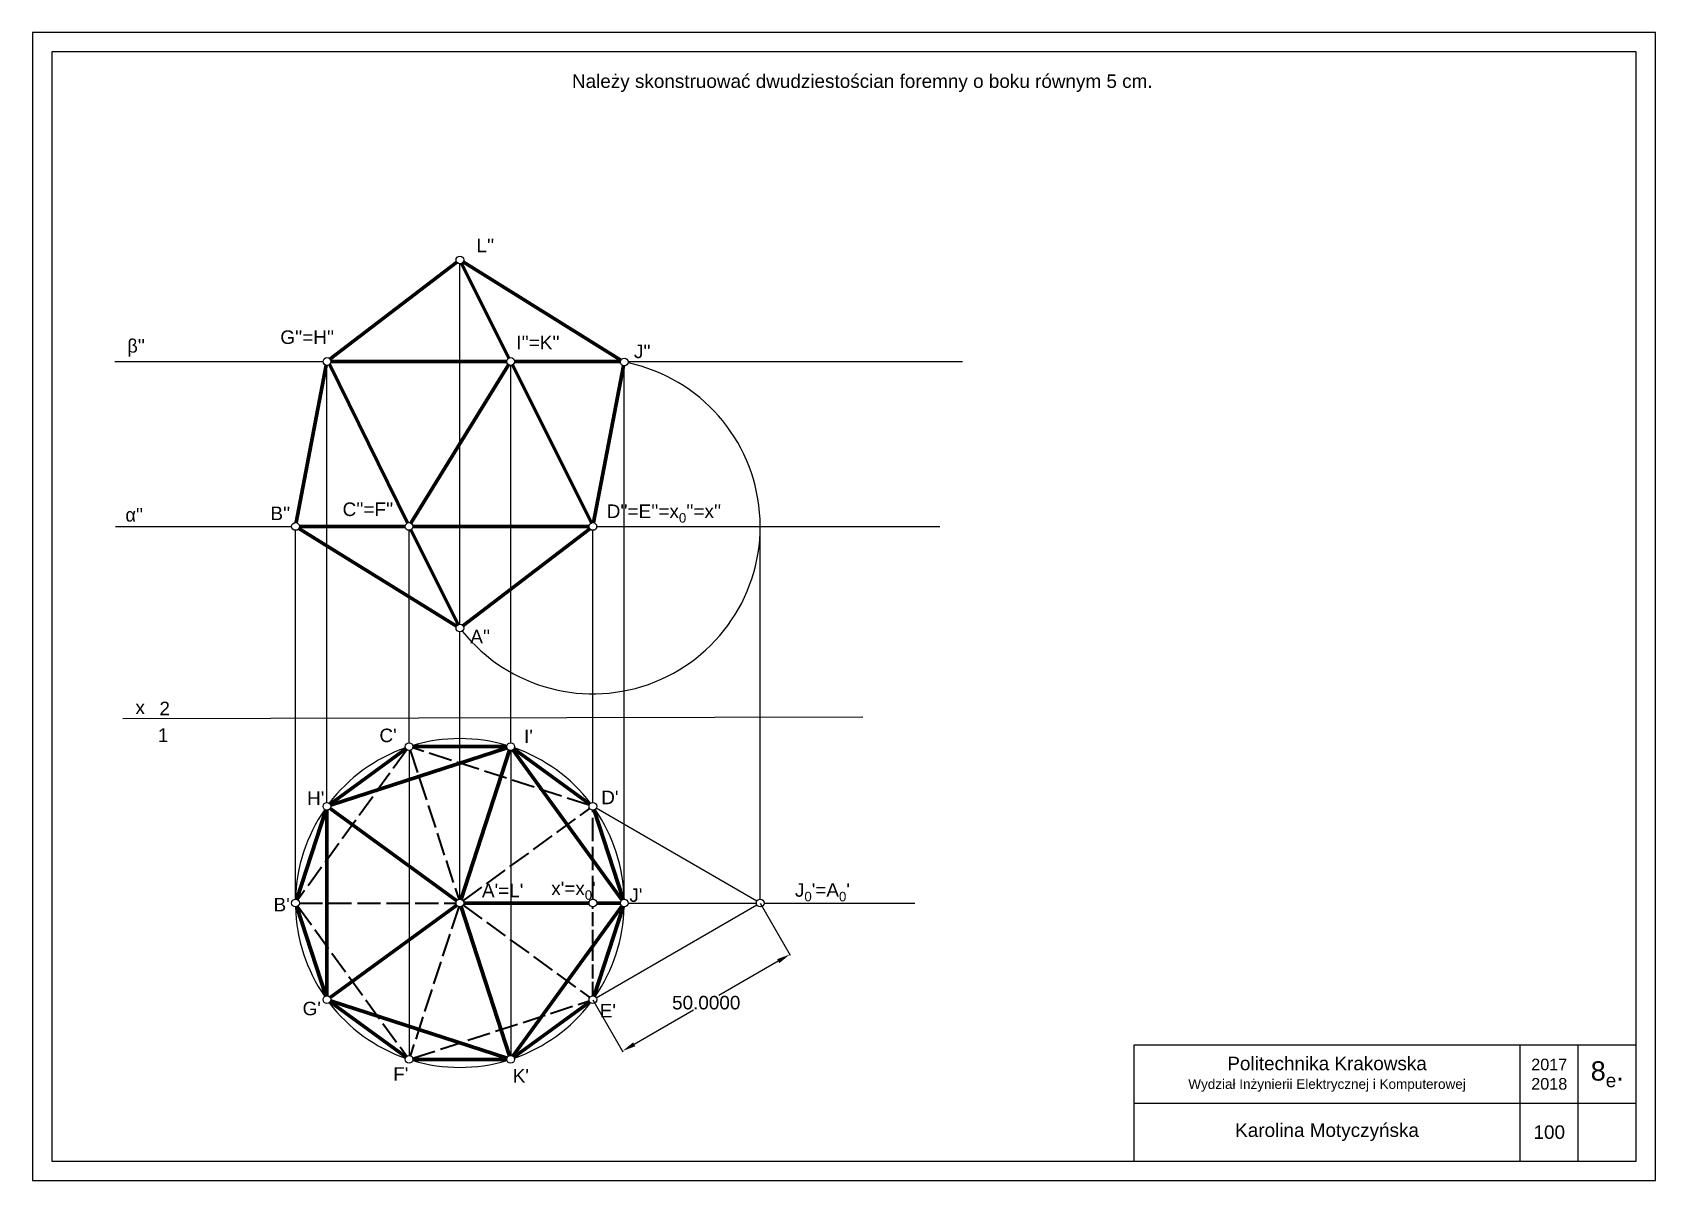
# Model space of a CAD drawing. Header units: inches. Extents: x 14 to 434, y 9 to 306.
import ezdxf

# ---------------------------------------------------------------- set-up
doc = ezdxf.new("R2010")
doc.units = ezdxf.units.IN
doc.header["$MEASUREMENT"] = 0
doc.linetypes.add('ACAD_ISO02W100', pattern=[15, 12, -3])
doc.linetypes.add('UKRYTE2', pattern=[0.1875, 0.125, -0.0625])
doc.layers.add('Rzuty', color=7, linetype='Continuous')
doc.layers.add('ZADANIE1', color=7, linetype='Continuous')
doc.styles.get("Standard").update_dxf_attribs({"font": 'arial.ttf'})
doc.dimstyles.get("Standard").update_dxf_attribs({"dimtxt": 3.5, "dimasz": 3.5, "dimexe": 0.18, "dimexo": 0.0625, "dimgap": 0.09, "dimtad": 0, "dimtih": 1, "dimtoh": 1, "dimdec": 4, "dimzin": 0, "dimdsep": 46, "dimtxsty": 'Standard', "dimcen": 0.09, "dimadec": 0, "dimazin": 0, "dimtfac": 1, "dimtdec": 4, "dimtofl": 0, "dimtmove": 0, "dimatfit": 3, "dimfxl": 1, "dimtolj": 1, "dimtzin": 0, "dimarcsym": 0})

# ---------------------------------------------------------------- blocks, each defined once
blk = doc.blocks.new('*D3')
at = {"layer": 'Defpoints', "color": 0, "transparency": 16777216}
for p in [(201.94, 80.58), (209.62, 67.28), (158.64, 55.58)]:
    blk.add_point(p, dxfattribs=at)
at = {"layer": 'ZADANIE1', "color": 0, "lineweight": -2, "transparency": 16777216}
for p, q in [((201.97, 80.53), (209.71, 67.12)), ((206.59, 65.53), (191.22, 56.66)), ((158.67, 55.53), (166.41, 42.12)), ((169.35, 44.03), (184.72, 52.9))]:
    blk.add_line(p, q, dxfattribs=at)
at = {"layer": 'ZADANIE1', "color": 0, "transparency": 16777216}
for points in [[(206.3, 66.03), (206.88, 65.02), (209.62, 67.28)], [(169.06, 44.53), (169.64, 43.52), (166.32, 42.28)]]:
    blk.add_solid(points, dxfattribs=at)
at = {"layer": 'ZADANIE1', "color": 0, "transparency": 16777216, "insert": (187.97, 54.78), "char_height": 3.5, "attachment_point": 5}
blk.add_mtext('\\A1;50.0000', dxfattribs=at)

msp = doc.modelspace()

# ---------------------------------------------------------------- linework, layer by layer
at = {"lineweight": 70}
for p, q in [((90.61715, 221.26971), (123.4374, 246.34215)), ((124.67927, 246.05479), (136.92813, 221.55707)), ((125.089, 246.43381), (165.91538, 221.04979)), ((81.86231, 178.97587), (89.63493, 219.68039)), ((110.69327, 178.90768), (90.50819, 219.93476)), ((90.82249, 220.66265), (136.37534, 220.66265)), ((111.55949, 178.87149), (136.84979, 219.81188)), ((137.82242, 219.76815), (158.24523, 178.90729)), ((138.37534, 220.66265), (165.77459, 220.66265)), ((166.57644, 219.53963), (158.80453, 178.97585)), ((82.69949, 177.98921), (110.08877, 177.98921)), ((111.57253, 177.11401), (123.78614, 152.59772)), ((157.64162, 177.98921), (112.08877, 177.98921)), ((157.84697, 177.38215), (125.02671, 152.3097)), ((90.63151, 106.16796), (110.27975, 120.44325)), ((112.08877, 121.03103), (136.37534, 121.03103)), ((137.06632, 120.07998), (124.54107, 81.53122)), ((138.18436, 120.44325), (157.8326, 106.16796)), ((82.00851, 81.53122), (89.51347, 104.62912)), ((89.55601, 104.76005), (89.56094, 104.77522)), ((90.63151, 104.99239), (123.42304, 81.16795)), ((158.95064, 104.62912), (166.4556, 81.53122)), ((90.63151, 56.16794), (123.42304, 79.99238)), ((125.23206, 80.58016), (157.64162, 80.58016)), ((157.78866, 80.58016), (157.79524, 80.58016)), ((159.64162, 80.58016), (165.76462, 80.58016)), ((89.51347, 56.53121), (82.00851, 79.62911)), ((124.54107, 79.62911), (137.06632, 41.08035)), ((166.4556, 79.62911), (158.95064, 56.53121)), ((110.29353, 40.70707), (90.63151, 54.99237)), ((157.8326, 54.99237), (138.18436, 40.71708)), ((136.37534, 40.12929), (112.08877, 40.12929))]:
    msp.add_line(p, q, dxfattribs=at)
for p, q in [((124.23206, 152.70264), (124.23206, 245.94922)), ((34.95277, 220.66265), (88.82249, 220.66265)), ((89.82249, 106.58018), (89.82249, 219.66265)), ((137.37534, 177.98921), (137.37534, 219.66265)), ((166.76462, 221.36815), (166.76462, 221.52177)), ((166.76462, 81.58016), (166.76462, 219.52177)), ((167.75464, 220.66265), (254.30065, 220.66265)), ((35.14636, 177.98921), (80.69949, 177.98921)), ((81.69949, 81.58016), (81.69949, 176.98921)), ((82.69949, 177.98921), (110.08877, 177.98921)), ((111.08877, 122.03103), (111.08877, 176.98921)), ((112.08877, 177.98921), (157.64162, 177.98921)), ((137.37534, 132.13882), (137.37534, 177.98921)), ((158.64162, 106.58018), (158.64162, 177.07495)), ((159.488, 177.98921), (248.45685, 177.98921)), ((137.37534, 132.13882), (137.37534, 157.99478)), ((124.23206, 81.58016), (124.23206, 150.70264)), ((137.37534, 122.03103), (137.37534, 132.13882)), ((37.04585, 128.30312), (228.51267, 128.78262)), ((111.08877, 120.03103), (111.08877, 41.12929)), ((137.37534, 120.03103), (137.37534, 41.12929)), ((167.76462, 80.58016), (200.94291, 80.58016)), ((202.94291, 80.58016), (241.93299, 80.58016)), ((398.62668, 13.78427), (398.62668, 43.78427)), ((413.62668, 13.78427), (413.62668, 43.78427)), ((298.62668, 28.78427), (428.62668, 28.78427))]:
    msp.add_line(p, q)
at = {"linetype": 'ACAD_ISO02W100', "lineweight": 35, "ltscale": 0.5}
for p, q in [((111.39779, 120.07998), (123.92304, 81.53122)), ((125.04107, 81.16795), (157.8326, 104.99239)), ((82.69949, 80.58016), (123.23206, 80.58016)), ((125.04107, 79.99238), (157.8326, 56.16794)), ((123.92304, 79.62911), (111.39779, 41.08035))]:
    msp.add_line(p, q, dxfattribs=at)
for points in [[(13.62668, 8.78427), (433.62668, 8.78427), (433.62668, 305.78427), (13.62668, 305.78427)], [(18.62668, 13.78427), (428.62668, 13.78427), (428.62668, 300.78427), (18.62668, 300.78427)], [(298.62668, 13.78427), (428.62668, 13.78427), (428.62668, 43.78427), (298.62668, 43.78427)]]:
    msp.add_lwpolyline(points, close=True)
for points in [[(110.50099, 120.22202), (82.28728, 81.38918)], [(157.69056, 105.88919), (112.03983, 120.72202)], [(158.64162, 81.58016), (158.64162, 104.58018)], [(82.28728, 79.77115), (110.50099, 40.93831)], [(112.03983, 40.43831), (157.69056, 55.27113)]]:
    msp.add_lwpolyline(points, dxfattribs=at)
at = {"lineweight": 70}
for points in [[(136.42428, 120.72202), (90.77355, 105.88919)], [(166.17683, 81.38918), (137.96312, 120.22202)], [(89.82249, 104.58018), (89.82249, 56.58015)], [(137.96312, 40.93831), (166.17683, 79.77115)], [(90.77355, 55.27113), (136.42428, 40.43831)]]:
    msp.add_lwpolyline(points, dxfattribs=at)
at = {"linetype": 'ACAD_ISO02W100', "lineweight": 35, "ltscale": 0.3}
msp.add_lwpolyline([(158.64162, 56.58015), (158.64162, 79.58016)], dxfattribs=at)
for centre in [(124.23206, 246.94922), (89.82249, 220.66265), (137.37534, 220.66265), (166.76462, 220.52177), (81.69949, 177.98921), (111.08877, 177.98921), (158.64162, 177.98921), (124.23206, 151.70264), (111.08877, 121.03103), (137.37534, 121.03103), (89.82249, 105.58018), (158.64162, 105.58018), (81.69949, 80.58016), (124.23206, 80.58016), (158.64162, 80.58016), (166.76462, 80.58016), (89.82249, 55.58015), (158.64162, 55.58015), (111.08877, 40.12929), (137.37534, 40.12929)]:
    msp.add_circle(centre, 1)
for start, end in [(73.347135, 106.652865), (109.347135, 142.652865), (37.347135, 70.652865), (145.347135, 178.652865), (1.347135, 34.652865), (181.347135, 214.652865), (325.347135, 358.652865), (217.347135, 250.652865), (289.347135, 322.652865), (253.347135, 286.652865)]:
    msp.add_arc((124.23206, 80.58016), 42.53256, start, end)
at = {"layer": 'ZADANIE1'}
for p, q in [((79.94683, 177.98921), (80.69949, 177.98921)), ((82.69949, 177.98921), (84.10333, 177.98921)), ((201.94291, 81.58016), (201.94291, 177.98921)), ((201.07689, 81.08016), (159.50765, 105.08018)), ((159.50765, 56.08015), (201.07689, 80.08016))]:
    msp.add_line(p, q, dxfattribs=at)
at = {"layer": 'ZADANIE1', "lineweight": 70}
msp.add_line((123.3814, 152.22837), (82.55015, 177.46348), dxfattribs=at)
at = {"layer": 'ZADANIE1'}
msp.add_circle((201.94291, 80.58016), 1, dxfattribs=at)
at = {"layer": 'ZADANIE1', "color": 1}
msp.add_arc((158.64162, 177.98921), 43.30129, 218.7005863, 77.8644649, dxfattribs=at)

# ---------------------------------------------------------------- texts
at = {"attachment_point": 5}
for s, width, insert, char_height in [('Politechnika Krakowska\\P{\\H0.71429x;Wydział Inżynierii Elektrycznej i Komputerowej }', 100, (348.62668, 36.28427), 3.5), ('2017\\P2018', 15, (406.12668, 36.28427), 3), ('\\A1;8{\\H0.7x;\\S^ e;}.', 15, (421.12668, 36.28427), 5)]:
    msp.add_mtext_dynamic_manual_height_columns(s, width=width, gutter_width=17.5, heights=[0], dxfattribs=dict(at, insert=insert, char_height=char_height))
at = {"lineweight": 18, "char_height": 3.5, "attachment_point": 5}
for s, width, insert in [('Karolina Motyczyńska', 100, (348.62668, 21.28427)), ('100', 15, (406.12668, 21.28427))]:
    msp.add_mtext_dynamic_manual_height_columns(s, width=width, gutter_width=17.5, heights=[0], dxfattribs=dict(at, insert=insert))
at = {"layer": 'Rzuty', "linetype": 'UKRYTE2', "lineweight": 18, "char_height": 3.5, "attachment_point": 1}
for s, insert in [("L''", (128.52392, 252.41659)), ("G''=H''", (77.76845, 228.71168)), ("I''=K''", (138.82899, 227.3195)), ("{\\fSymbol|b0|i0|c2|p18;b}''", (38.17828, 226.45836)), ("J''", (169.27113, 225.03109)), ("{\\fSymbol|b0|i0|c2|p18;a}''", (37.68533, 182.76301)), ("B''", (75.20266, 183.12583)), ("C''=F''", (93.88207, 184.1894)), ("\\A1;D''=E''=x{\\H0.7x;\\S^ 0;}''=x''", (162.22507, 183.67777)), ("A''", (126.92783, 151.25807)), ('x', (40.28161, 132.94592)), ('2', (46.48984, 132.65756)), ('1', (46.05671, 125.7369)), ("C'", (103.4169, 125.6882)), ("I'", (140.83136, 125.4607)), ("H'", (84.7072, 109.42671)), ("D'", (160.8039, 109.64047)), ("A'=L'", (129.94767, 85.58096)), ("\\A1;x'=x{\\H0.7x;\\S^ 0;}'", (147.87478, 86.11641)), ("J'", (168.09255, 84.37189)), ("\\A1;J{\\H0.7x;\\S^ 0;}'=A{\\H0.7x;\\S^ 0;}'", (210.93165, 85.70897)), ("B'", (76.02593, 81.9163)), ("G'", (83.52739, 55.03184)), ("E'", (160.4237, 54.47209)), ("F'", (106.97872, 38.0943)), ("K'", (137.90064, 37.63556))]:
    msp.add_mtext_dynamic_manual_height_columns(s, width=7.964493, gutter_width=17.5, heights=[0], dxfattribs=dict(at, insert=insert))
at = {"layer": 'ZADANIE1', "insert": (153.23226, 294.94378), "char_height": 3.5, "attachment_point": 1}
msp.add_mtext_dynamic_manual_height_columns('Należy skonstruować dwudziestościan foremny o boku równym 5 cm.', width=191.9834958, gutter_width=1, heights=[0], dxfattribs=at)

# ---------------------------------------------------------------- dimensions: what is measured, and where the dimension line sits
at = {"layer": 'ZADANIE1', "color": 1}
dim = msp.add_aligned_dim(p1=(158.64162, 55.58015), p2=(201.94291, 80.58016), distance=-15.35799, dimstyle='Standard', dxfattribs=at)
dim.commit()
dim.dimension.update_dxf_attribs({"geometry": '*D3', "text_midpoint": (187.97126, 54.77975)})

doc.saveas('drawing.dxf')
